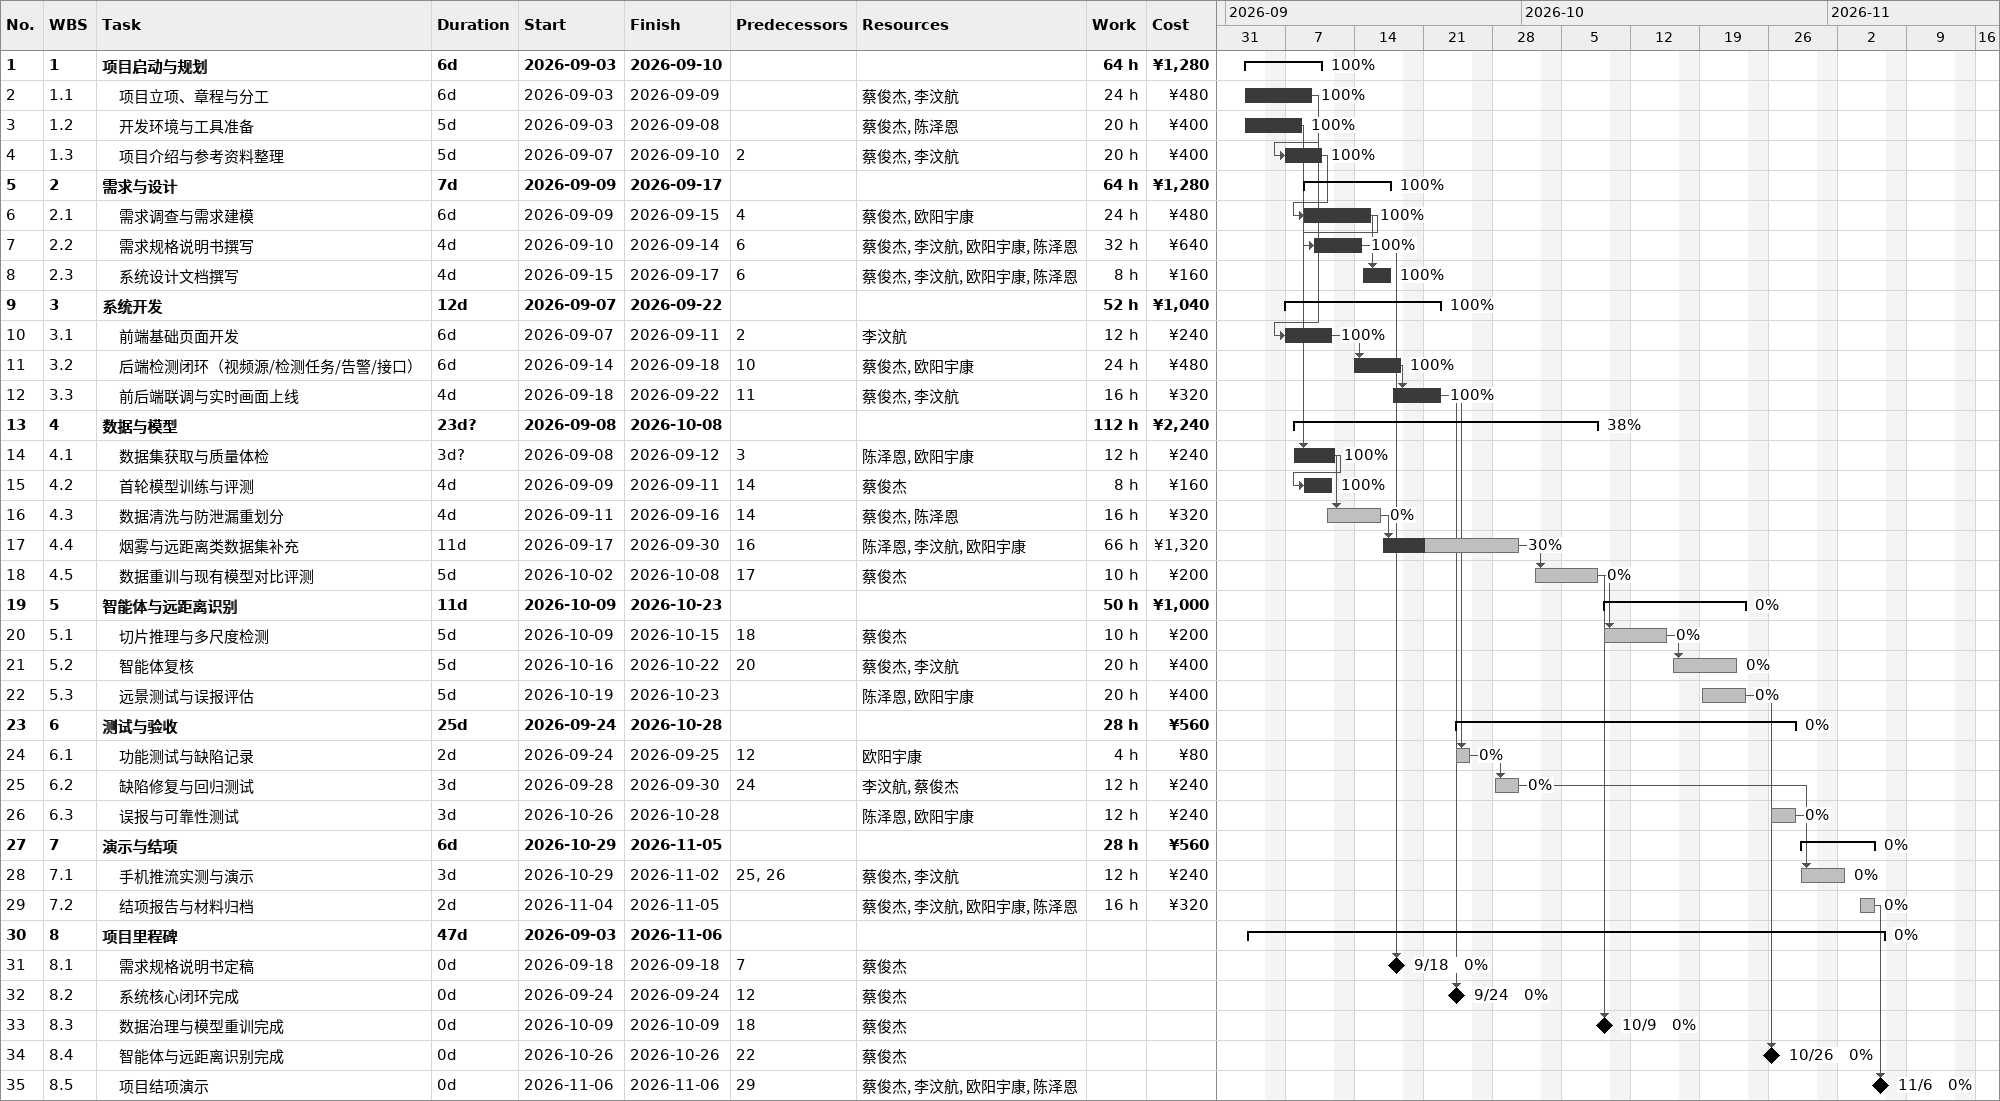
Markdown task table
| ID | WBS | Task | Duration | Start | Finish | Predecessors | Resources | % complete | Work (h) | Cost (¥) |
|---|---|---|---|---|---|---|---|---|---|---|
| 1 | 1 | **项目启动与规划** | 6d | 2026-09-03 | 2026-09-10 |  |  | 100 | 64 | 1280 |
| 2 | 1.1 | 项目立项、章程与分工 | 6d | 2026-09-03 | 2026-09-09 |  | 蔡俊杰, 李汶航 | 100 | 24 | 480 |
| 3 | 1.2 | 开发环境与工具准备 | 5d | 2026-09-03 | 2026-09-08 |  | 蔡俊杰, 陈泽恩 | 100 | 20 | 400 |
| 4 | 1.3 | 项目介绍与参考资料整理 | 5d | 2026-09-07 | 2026-09-10 | 2 | 蔡俊杰, 李汶航 | 100 | 20 | 400 |
| 5 | 2 | **需求与设计** | 7d | 2026-09-09 | 2026-09-17 |  |  | 100 | 64 | 1280 |
| 6 | 2.1 | 需求调查与需求建模 | 6d | 2026-09-09 | 2026-09-15 | 4 | 蔡俊杰, 欧阳宇康 | 100 | 24 | 480 |
| 7 | 2.2 | 需求规格说明书撰写 | 4d | 2026-09-10 | 2026-09-14 | 6 | 蔡俊杰, 李汶航, 欧阳宇康, 陈泽恩 | 100 | 32 | 640 |
| 8 | 2.3 | 系统设计文档撰写 | 4d | 2026-09-15 | 2026-09-17 | 6 | 蔡俊杰, 李汶航, 欧阳宇康, 陈泽恩 | 100 | 8 | 160 |
| 9 | 3 | **系统开发** | 12d | 2026-09-07 | 2026-09-22 |  |  | 100 | 52 | 1040 |
| 10 | 3.1 | 前端基础页面开发 | 6d | 2026-09-07 | 2026-09-11 | 2 | 李汶航 | 100 | 12 | 240 |
| 11 | 3.2 | 后端检测闭环（视频源/检测任务/告警/接口） | 6d | 2026-09-14 | 2026-09-18 | 10 | 蔡俊杰, 欧阳宇康 | 100 | 24 | 480 |
| 12 | 3.3 | 前后端联调与实时画面上线 | 4d | 2026-09-18 | 2026-09-22 | 11 | 蔡俊杰, 李汶航 | 100 | 16 | 320 |
| 13 | 4 | **数据与模型** | 23d? | 2026-09-08 | 2026-10-08 |  |  | 38 | 112 | 2240 |
| 14 | 4.1 | 数据集获取与质量体检 | 3d? | 2026-09-08 | 2026-09-12 | 3 | 陈泽恩, 欧阳宇康 | 100 | 12 | 240 |
| 15 | 4.2 | 首轮模型训练与评测 | 4d | 2026-09-09 | 2026-09-11 | 14 | 蔡俊杰 | 100 | 8 | 160 |
| 16 | 4.3 | 数据清洗与防泄漏重划分 | 4d | 2026-09-11 | 2026-09-16 | 14 | 蔡俊杰, 陈泽恩 | 0 | 16 | 320 |
| 17 | 4.4 | 烟雾与远距离类数据集补充 | 11d | 2026-09-17 | 2026-09-30 | 16 | 陈泽恩, 李汶航, 欧阳宇康 | 30 | 66 | 1320 |
| 18 | 4.5 | 数据重训与现有模型对比评测 | 5d | 2026-10-02 | 2026-10-08 | 17 | 蔡俊杰 | 0 | 10 | 200 |
| 19 | 5 | **智能体与远距离识别** | 11d | 2026-10-09 | 2026-10-23 |  |  | 0 | 50 | 1000 |
| 20 | 5.1 | 切片推理与多尺度检测 | 5d | 2026-10-09 | 2026-10-15 | 18 | 蔡俊杰 | 0 | 10 | 200 |
| 21 | 5.2 | 智能体复核 | 5d | 2026-10-16 | 2026-10-22 | 20 | 蔡俊杰, 李汶航 | 0 | 20 | 400 |
| 22 | 5.3 | 远景测试与误报评估 | 5d | 2026-10-19 | 2026-10-23 |  | 陈泽恩, 欧阳宇康 | 0 | 20 | 400 |
| 23 | 6 | **测试与验收** | 25d | 2026-09-24 | 2026-10-28 |  |  | 0 | 28 | 560 |
| 24 | 6.1 | 功能测试与缺陷记录 | 2d | 2026-09-24 | 2026-09-25 | 12 | 欧阳宇康 | 0 | 4 | 80 |
| 25 | 6.2 | 缺陷修复与回归测试 | 3d | 2026-09-28 | 2026-09-30 | 24 | 李汶航, 蔡俊杰 | 0 | 12 | 240 |
| 26 | 6.3 | 误报与可靠性测试 | 3d | 2026-10-26 | 2026-10-28 |  | 陈泽恩, 欧阳宇康 | 0 | 12 | 240 |
| 27 | 7 | **演示与结项** | 6d | 2026-10-29 | 2026-11-05 |  |  | 0 | 28 | 560 |
| 28 | 7.1 | 手机推流实测与演示 | 3d | 2026-10-29 | 2026-11-02 | 25, 26 | 蔡俊杰, 李汶航 | 0 | 12 | 240 |
| 29 | 7.2 | 结项报告与材料归档 | 2d | 2026-11-04 | 2026-11-05 |  | 蔡俊杰, 李汶航, 欧阳宇康, 陈泽恩 | 0 | 16 | 320 |
| 30 | 8 | **项目里程碑** | 47d | 2026-09-03 | 2026-11-06 |  |  | 0 |  |  |
| 31 | 8.1 | 需求规格说明书定稿 | 0d | 2026-09-18 | 2026-09-18 | 7 | 蔡俊杰 | 0 |  |  |
| 32 | 8.2 | 系统核心闭环完成 | 0d | 2026-09-24 | 2026-09-24 | 12 | 蔡俊杰 | 0 |  |  |
| 33 | 8.3 | 数据治理与模型重训完成 | 0d | 2026-10-09 | 2026-10-09 | 18 | 蔡俊杰 | 0 |  |  |
| 34 | 8.4 | 智能体与远距离识别完成 | 0d | 2026-10-26 | 2026-10-26 | 22 | 蔡俊杰 | 0 |  |  |
| 35 | 8.5 | 项目结项演示 | 0d | 2026-11-06 | 2026-11-06 | 29 | 蔡俊杰, 李汶航, 欧阳宇康, 陈泽恩 | 0 |  |  |
